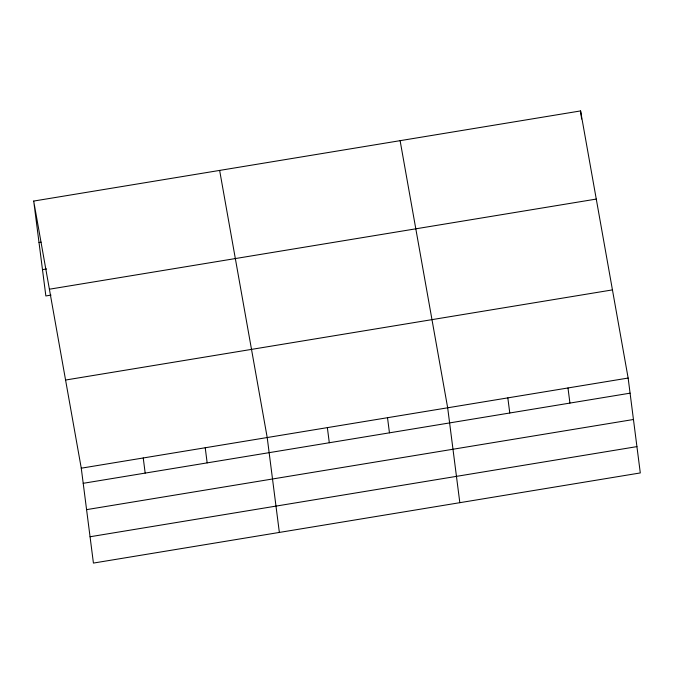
<?xml version="1.0" encoding="UTF-8"?>
<svg xmlns="http://www.w3.org/2000/svg" width="674" height="674" viewBox="0 0 674 674"><rect width="100%" height="100%" fill="white"/><g stroke="black" fill="none" stroke-linecap="round" stroke-linejoin="round"><path stroke-width="1.01" d="M33.7 201.063L580.575 110.924L628.143 378.047L640.3 472.937L93.425 563.076L81.268 468.186L33.7 201.063L45.857 295.953L51.022 295.102M39.008 242.514L41.072 242.168M42.487 269.634L46.616 268.951M49.396 289.213L596.279 199.074M65.572 380.035L612.447 289.896M81.268 468.186L628.143 378.047M83.205 483.309L630.08 393.169M86.575 509.637L633.45 419.498M90.046 536.757L636.93 446.618M400.112 140.664L447.671 407.787L459.828 502.686M219.64 170.412L267.207 437.536L279.356 532.435M580.575 110.924L581.611 118.986M567.988 387.954L569.926 403.086M507.834 397.871L509.771 413.002M387.516 417.703L389.454 432.834M327.362 427.619L329.3 442.751M205.225 447.755L207.162 462.878M143.242 457.966L145.18 473.097"/></g></svg>
